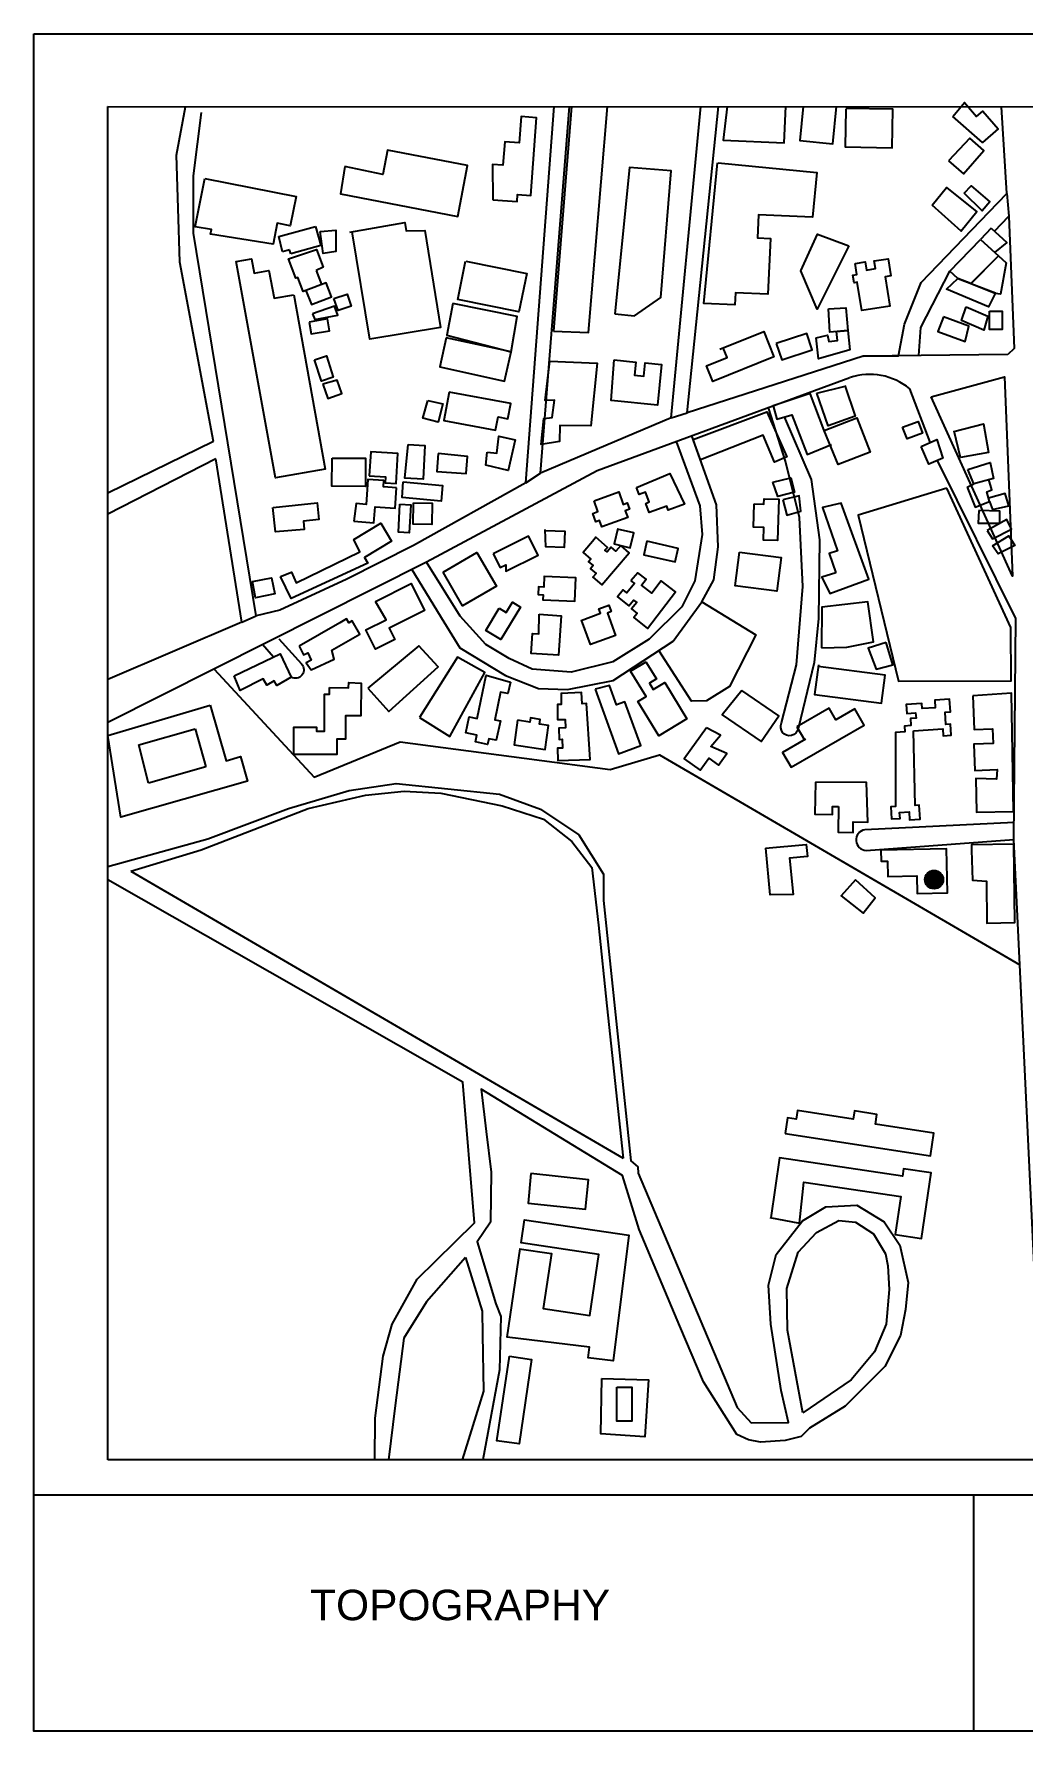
# Model space of a CAD drawing. Header units: millimetres. Extents: x -75360 to 914439, y -5036 to 71141.
# Drawn here: x 175963 to 195440, y -4329 to 29103 of the extents above; entities that cross this region are included whole.
import ezdxf

# ---------------------------------------------------------------- set-up
doc = ezdxf.new("R2010")
doc.units = ezdxf.units.MM
doc.styles.get("Standard").update_dxf_attribs({"font": 'arial.ttf'})

msp = doc.modelspace()

# ---------------------------------------------------------------- hatches: boundary and pattern name
at = {"true_color": 0xfe1916}
h = msp.add_hatch(color=1, dxfattribs=at)
h.dxf.hatch_style = 1
h.paths.add_polyline_path([(193885, 12443, 1), (193524, 12443, 1)])

# ---------------------------------------------------------------- linework, layer by layer
for p, q in [((177421, 27675), (202685, 27667)), ((177421, 1012), (177421, 27675)), ((195139, 25962), (195178, 25514)), ((180792, 25111), (181514, 25312)), ((180861, 24808), (180792, 25111)), ((181514, 25312), (181619, 24935)), ((181003, 24848), (180861, 24808)), ((181025, 24769), (181003, 24848)), ((181619, 24935), (181025, 24769)), ((191392, 22026), (191951, 22167)), ((188524, 21539), (188837, 21640)), ((179502, 21075), (177421, 20054)), ((179548, 20731), (177421, 19641)), ((185657, 20262), (185950, 20452)), ((194361, 20172), (194492, 20241)), ((180061, 17513), (177421, 16383)), ((180061, 17513), (180346, 17642)), ((178030, 15099), (179140, 15412)), ((179140, 15412), (179351, 14664)), ((178221, 14346), (178030, 15099)), ((179351, 14664), (178221, 14346)), ((202685, 1012), (177421, 1012)), ((175963, 326), (213004, 326)), ((194484, 326), (194484, -4329))]:
    msp.add_line(p, q)
for points in [[(175963, 29103), (213004, 29103), (213004, -4329), (175963, -4329)], [(194795, 23639), (195048, 23639), (195048, 23278), (194795, 23278)], [(187452, 2446), (187750, 2446), (187750, 1775), (187452, 1775)]]:
    msp.add_lwpolyline(points, close=True)
for points in [[(194073, 27476), (194305, 27751), (194544, 27476), (194666, 27582), (194968, 27235), (194657, 26965), (194073, 27476)], [(179502, 21075), (178838, 24604), (178804, 25669), (178771, 26716), (178954, 27667)], [(179111, 25178), (179109, 26017), (179108, 26305), (179266, 27554)], [(185011, 25838), (185488, 25803), (185498, 25942), (185758, 25923), (185870, 27453), (185564, 27475), (185526, 26957), (185242, 26978), (185208, 26518), (185003, 26533), (185011, 25838)], [(185657, 20262), (186215, 27673)], [(188524, 21539), (185950, 20452), (186522, 27672)], [(186203, 23245), (186896, 23220), (187266, 27672)], [(186558, 27672), (186203, 23245)], [(188524, 21539), (189109, 27672)], [(195160, 22790), (192311, 22755), (188837, 21640), (189455, 27672)], [(189625, 27671), (189549, 27010), (190752, 26961), (190781, 27671)], [(191126, 27671), (191061, 27004), (191708, 26941), (191779, 27671)], [(191963, 27620), (191951, 26878), (192878, 26862), (192890, 27620), (191964, 27635)], [(193452, 24204), (194789, 25597), (195139, 25962), (195034, 27670)], [(182089, 26489), (182005, 25956), (184316, 25509), (184509, 26509), (182934, 26813), (182842, 26332), (182089, 26489)], [(193988, 26606), (194284, 26349), (194684, 26810), (194412, 27047), (193988, 26606)], [(187415, 23591), (187801, 23553), (188323, 23913), (188524, 26404), (187703, 26471), (187415, 23591)], [(189451, 26561), (191393, 26372), (191307, 25493), (190242, 25539), (190222, 25085), (190479, 25074), (190431, 23974), (189790, 24003), (189780, 23769), (189170, 23796), (189439, 26562)], [(179330, 26257), (181129, 25901), (181016, 25326), (180760, 25377), (180678, 24961), (179447, 25161), (179462, 25253), (179141, 25305), (179330, 26257)], [(193670, 25730), (193951, 26078), (194546, 25597), (194238, 25215), (193670, 25730)], [(194297, 25968), (194438, 26112), (194802, 25793), (194651, 25620), (194297, 25968)], [(194897, 25217), (195178, 25514), (195284, 22908), (195160, 22790)], [(185657, 20262), (183447, 19028), (182133, 18360), (180812, 17752), (180346, 17642), (179111, 25178)], [(181607, 25209), (181916, 25235), (181916, 24815), (181667, 24779), (181607, 25209)], [(182193, 25196), (183271, 25390), (183301, 25225), (183667, 25231), (183980, 23319), (182581, 23090), (182235, 25203)], [(192024, 24932), (191404, 23679), (191078, 24435), (191408, 25156), (192024, 24932)], [(194830, 25278), (194622, 25051)], [(194830, 25278), (195140, 24997), (194899, 24797)], [(181324, 24048), (181273, 24029), (181168, 24307), (181124, 24293), (180982, 24675), (181532, 24859), (181665, 24509), (181529, 24444)], [(194622, 25051), (194974, 24729), (194433, 24187), (194176, 24287), (194016, 24430), (194622, 25051)], [(181087, 23966), (181701, 20532), (180727, 20357), (179948, 24621), (180250, 24676), (180303, 24389), (180596, 24442), (180696, 23896), (181087, 23966)], [(181529, 24444), (181634, 24165)], [(184478, 24628), (185676, 24385), (185522, 23626), (184317, 23871), (184470, 24629)], [(192157, 24583), (192346, 24613), (192372, 24452), (192548, 24480), (192524, 24632), (192800, 24676), (192854, 24337), (192739, 24318), (192831, 23742), (192279, 23654), (192190, 24211), (192129, 24202), (192105, 24352), (192183, 24364), (192148, 24581)], [(193406, 22769), (193446, 23322), (194016, 24430)], [(194974, 24729), (195127, 24592), (195014, 23974), (194910, 23993), (194428, 24181), (194974, 24729)], [(181324, 24048), (181434, 23770), (181830, 23927), (181722, 24199), (181324, 24048)], [(192311, 22755), (193006, 22764), (193124, 23384), (193452, 24204)], [(194176, 24287), (194913, 24000), (194777, 23726), (193953, 24078), (194176, 24287)], [(181451, 23589), (181501, 23475), (181951, 23564), (181890, 23741), (181451, 23589)], [(181876, 23889), (182140, 23975), (182217, 23738), (181959, 23654), (181876, 23889)], [(184222, 23795), (184104, 23166), (185368, 22843), (185489, 23539), (184222, 23795)], [(181386, 23428), (181426, 23194), (181790, 23256), (181750, 23490), (181386, 23428)], [(191622, 23687), (191964, 23710), (192007, 23261), (191654, 23227), (191622, 23687)], [(193891, 23533), (193782, 23238), (194318, 23041), (194389, 23347), (193891, 23533)], [(194340, 23724), (194768, 23541), (194686, 23265), (194249, 23459), (194340, 23724)], [(184087, 23114), (183961, 22546), (185240, 22262), (185368, 22843), (184087, 23114)], [(189480, 22891), (190351, 23239), (190550, 22739), (189344, 22257), (189220, 22566), (189625, 22728), (189549, 22918)], [(190595, 23006), (190702, 22684), (191300, 22883), (191195, 23199), (190595, 23006)], [(191379, 23114), (191604, 23167), (191632, 23047), (191801, 23065), (191784, 23238), (192007, 23261), (192046, 22883), (191425, 22701), (191379, 23114)], [(181495, 22685), (181728, 22760), (181864, 22342), (181631, 22266), (181495, 22685)], [(186132, 22655), (187063, 22620), (186943, 21380), (186330, 21391), (186324, 21073), (185961, 21015), (186012, 21527), (186175, 21546), (186225, 21891), (186039, 21884), (186132, 22655)], [(187399, 22682), (187827, 22638), (187800, 22378), (187986, 22359), (188013, 22623), (188333, 22591), (188252, 21790), (187338, 21883), (187399, 22682)], [(192042, 22330), (187066, 20499), (183702, 18698), (177421, 15538)], [(181659, 22201), (181756, 21924), (182031, 22021), (181939, 22284), (181659, 22201)], [(191947, 22180), (192152, 21574), (191618, 21385), (191392, 22026)], [(193651, 21952), (195095, 22348), (195252, 18420), (193651, 21952)], [(183730, 21880), (184024, 21818), (183930, 21456), (183631, 21533), (183730, 21880)], [(184146, 22046), (184044, 21485), (185063, 21298), (185111, 21559), (185307, 21523), (185361, 21822), (184146, 22044)], [(191542, 21294), (192184, 21542), (192446, 20863), (191815, 20620), (191542, 21294), (191260, 22023), (190535, 21776), (190606, 21515), (190899, 21598), (191206, 20820), (191686, 21012)], [(188959, 21117), (190412, 21660), (190803, 20774), (190561, 20666), (190336, 21202), (189102, 20711), (188959, 21117)], [(193085, 21357), (193389, 21470), (193476, 21238), (193172, 21125), (193085, 21357)], [(194092, 21274), (194680, 21421), (194781, 20856), (194229, 20757), (194100, 21276)], [(183411, 18552), (184045, 17520), (184358, 17009), (185255, 16466), (185906, 16209), (186480, 16189), (187379, 16369), (188566, 17142), (189130, 17919), (189364, 18351), (189451, 18999), (189417, 19825), (188934, 21187)], [(188622, 21072), (189087, 19806), (189136, 19240), (188990, 18332), (188733, 17819), (188093, 17180), (187371, 16734), (186552, 16531), (185781, 16589), (185330, 16802), (184870, 17073), (184368, 17631), (183702, 18698)], [(184903, 20864), (185085, 20843), (185124, 21180), (185449, 21107), (185314, 20505), (184868, 20605), (184898, 20865)], [(193449, 20979), (193758, 21114), (193875, 20746), (193605, 20631), (193449, 20979)], [(180061, 17513), (179548, 20731)], [(181843, 20748), (182501, 20745), (182498, 20191), (181836, 20194), (181839, 20748)], [(182570, 20395), (182893, 20376), (182886, 20261), (183101, 20247), (183137, 20836), (182604, 20869), (182570, 20395)], [(183338, 21015), (183670, 20996), (183634, 20332), (183275, 20352), (183338, 21015)], [(183934, 20841), (183908, 20485), (184482, 20442), (184507, 20780), (183934, 20841)], [(187841, 20169), (188499, 20442), (188788, 19840), (188465, 19722), (188437, 19800), (188093, 19675), (188022, 19854), (188093, 19883), (188016, 20076), (187895, 20028), (187838, 20167)], [(195277, 13236), (195315, 17586), (193772, 20702)], [(194374, 20523), (194814, 20660), (194877, 20348), (194492, 20241), (194374, 20523)], [(183113, 20163), (182852, 20180), (182861, 20308), (182548, 20329), (182514, 19836), (182315, 19850), (182267, 19505)], [(182267, 19505), (182662, 19474), (182687, 19789), (183085, 19758), (183113, 20163)], [(183242, 20282), (184019, 20208), (183990, 19898), (183224, 19971), (183242, 20282)], [(187004, 19908), (187489, 20085), (187580, 19835), (187657, 19863), (187701, 19741), (187620, 19711), (187668, 19580), (187155, 19393), (187110, 19519), (187042, 19495), (186982, 19658), (187080, 19693), (187004, 19908)], [(190530, 20270), (190880, 20359), (190952, 20074), (190628, 19992), (190530, 20270)], [(193960, 20152), (192210, 19623), (193004, 16350), (195222, 16360), (195217, 17408), (193960, 20152)], [(194361, 20172), (194513, 19782), (194798, 19893), (194745, 20080), (194842, 20123), (194786, 20323)], [(180679, 19775), (181543, 19866), (181578, 19537), (181276, 19505), (181293, 19339), (180724, 19294), (180673, 19774)], [(183174, 19841), (183391, 19829), (183362, 19276), (183146, 19288), (183174, 19841)], [(183448, 19867), (183814, 19859), (183805, 19441), (183437, 19449), (183446, 19867)], [(190161, 19844), (190350, 19838), (190354, 19947), (190644, 19938), (190619, 19123), (190344, 19132), (190352, 19381), (190145, 19388), (190159, 19844)], [(190723, 19923), (190803, 19626), (191081, 19701), (191047, 20003), (190723, 19923)], [(191769, 18484), (191492, 18399), (191652, 18082), (192420, 18363), (191872, 19861), (191504, 19774), (191801, 18922), (191639, 18867), (191769, 18484)], [(194798, 19893), (194854, 19733), (195178, 19810), (195106, 20047), (194780, 19956)], [(180825, 18413), (181040, 18503), (181130, 18288), (182388, 18899), (182267, 19147), (182799, 19465), (183012, 19108), (182482, 18792), (182545, 18678), (181032, 17981), (180825, 18413)], [(194587, 19718), (194577, 19466), (195000, 19465), (195001, 19705), (194587, 19718)], [(194754, 19321), (194854, 19155), (195234, 19350), (195137, 19538), (194754, 19321)], [(185018, 18861), (185154, 18589), (185265, 18644), (185266, 18520), (185900, 18837), (185714, 19209), (185018, 18861)], [(186046, 19321), (186426, 19305), (186413, 18983), (186050, 18997), (186042, 19340)], [(187008, 19144), (186787, 18886), (186939, 18756), (186895, 18705), (186984, 18629), (186931, 18567), (187043, 18471), (186982, 18399), (187156, 18250), (187696, 18884), (187530, 19025), (187434, 18913), (187341, 18992), (187263, 18900), (187218, 18935), (187266, 18989), (187042, 19189), (187008, 19144)], [(187471, 19361), (187400, 19056), (187718, 18982), (187786, 19276), (187469, 19350)], [(188044, 19108), (187985, 18841), (188605, 18705), (188661, 18967), (188044, 19108)], [(194857, 19022), (195182, 19219), (195300, 19025), (194972, 18860), (194857, 19022)], [(184028, 18498), (184696, 18886), (185080, 18224), (184413, 17836), (184028, 18498)], [(189870, 18896), (190694, 18790), (190609, 18124), (189783, 18230), (189869, 18896)], [(180273, 18314), (180644, 18390), (180710, 18071), (180329, 17992), (180273, 18314)], [(186021, 18426), (186012, 18206), (185908, 18210), (185902, 18059), (186000, 18055), (185996, 17958), (186622, 17932), (186642, 18390), (186021, 18416)], [(187730, 18331), (187799, 18275), (187650, 18092), (187575, 18154), (187463, 18017), (187687, 17834), (187782, 17951), (187845, 17900), (187745, 17777), (187851, 17689), (187787, 17610), (188057, 17388), (188610, 18115), (188329, 18328), (188144, 18085), (187936, 18243), (188029, 18365), (187869, 18487), (187730, 18331)], [(182694, 17924), (183398, 18277), (183663, 17748), (182965, 17397), (183079, 17172), (182699, 16981), (182508, 17364), (182904, 17563), (182694, 17924)], [(185132, 17792), (185274, 17706), (185397, 17910), (185555, 17814), (185166, 17173), (184871, 17352), (185132, 17792)], [(186751, 17551), (187131, 17693), (187100, 17776), (187296, 17849), (187342, 17723), (187267, 17693), (187426, 17254), (186934, 17075), (186759, 17554)], [(189130, 17919), (190190, 17268), (189671, 16249), (189218, 15966), (188926, 15958), (188278, 16954)], [(191485, 17007), (191989, 17020), (192511, 17131), (192403, 17916), (191495, 17813), (191485, 17007)], [(181194, 17044), (181277, 16870), (181360, 16909), (181428, 16764), (181328, 16717), (181428, 16577), (181880, 16784), (181834, 16962), (182384, 17281), (182235, 17539), (182173, 17504), (182127, 17584), (181991, 17505), (181194, 17044)], [(185924, 17671), (186357, 17641), (186303, 16863), (185764, 16901), (185791, 17294), (185918, 17285), (185924, 17671)], [(180685, 16828), (180471, 17073)], [(182546, 16213), (182956, 15758), (183928, 16633), (183551, 17052), (182546, 16213)], [(192761, 17114), (192406, 17006), (192565, 16590), (192890, 16678), (192758, 17112)], [(179909, 16456), (180814, 16890), (181034, 16430), (180754, 16265), (180700, 16358), (180556, 16274), (180482, 16401), (180026, 16167), (179909, 16456)], [(183565, 15637), (184162, 15262), (184854, 16526), (184311, 16823), (183565, 15637)], [(188027, 16736), (188234, 16399), (188094, 16314), (188171, 16188), (188396, 16326), (188833, 15613), (188282, 15275), (187865, 15954), (188028, 16053), (187724, 16547), (188028, 16734)], [(179515, 16591), (181485, 14463), (183183, 15156), (187321, 14610), (188291, 14899), (195395, 10765)], [(185355, 16336), (185307, 16107), (185160, 16138), (185045, 15593), (185157, 15570), (185076, 15188), (184928, 15219), (184904, 15104), (184664, 15155), (184693, 15292), (184474, 15338), (184540, 15648), (184698, 15615), (184878, 16469), (185355, 16336)], [(191427, 16676), (191351, 16089), (192670, 15917), (192742, 16470), (191423, 16642)], [(181789, 16230), (182166, 16219), (182170, 16324), (182411, 16315), (182408, 15670), (182102, 15672), (182102, 15208), (181936, 15208), (181936, 14909), (181085, 14909), (181085, 15450), (181532, 15450), (181532, 15365), (181693, 15365), (181693, 16100), (181791, 16100), (181789, 16230)], [(186357, 16120), (186357, 15891), (186281, 15891), (186281, 15601), (186431, 15595), (186439, 15437), (186309, 15430), (186314, 15207), (186377, 15209), (186382, 15032), (186285, 15030), (186291, 14793), (186928, 14808), (186854, 15910), (186771, 15904), (186756, 16133), (186357, 16107)], [(187024, 16196), (187487, 14924), (187924, 15083), (187609, 15946), (187447, 15887), (187309, 16267), (187024, 16196)], [(189914, 16172), (189530, 15687), (190298, 15165), (190644, 15673), (189914, 16172)], [(194469, 16066), (194494, 15399), (194860, 15412), (194871, 15123), (194488, 15109), (194512, 14590), (194948, 14610), (194939, 14422), (194530, 14437), (194541, 13775), (195272, 13787), (195234, 16115), (194469, 16066)], [(179440, 15881), (179753, 14786), (180033, 14866), (180171, 14385), (177679, 13672), (177421, 15284), (179440, 15881)], [(191170, 15209), (190718, 14948), (190886, 14657), (192329, 15489), (192146, 15806), (191769, 15589), (191637, 15818), (191003, 15452)], [(193302, 15375), (193877, 15414), (193886, 15279), (194045, 15290), (194031, 15506), (193939, 15499), (193923, 15745), (194026, 15751), (194009, 16000), (193720, 15981), (193730, 15831), (193473, 15814), (193466, 15911), (193156, 15891), (193171, 15715), (193342, 15729), (193351, 15624), (193239, 15615), (193250, 15480), (193124, 15469), (193127, 15353), (192944, 15344), (192947, 13887), (192850, 13880), (192868, 13638), (193035, 13650), (193027, 13763), (193213, 13777), (193224, 13621), (193430, 13635), (193410, 13913), (193331, 13907), (193302, 15375)], [(185497, 15585), (185426, 15096), (186039, 15007), (186107, 15481), (185930, 15507), (185944, 15601), (185753, 15629), (185740, 15544), (185497, 15585)], [(189221, 15431), (188783, 14824), (189093, 14601), (189264, 14838), (189455, 14701), (189618, 14928), (189306, 15069), (189493, 15287), (189221, 15431)], [(191003, 15452), (191150, 15197)], [(177421, 12704), (179392, 13246), (180981, 13843), (182180, 14199), (183106, 14339), (185139, 14127), (185949, 13833), (186704, 13324), (187187, 12551), (187187, 12035), (187727, 6905), (187864, 6783), (187872, 6661), (189824, 2045), (190099, 1740), (190838, 1748), (190692, 2380), (190485, 3686), (190439, 4457), (190592, 5060), (191114, 5719), (191569, 6000), (192183, 6033), (192719, 5704), (193030, 5240), (193192, 4508), (193140, 3977), (193044, 3464), (192733, 2851), (191954, 2069), (191253, 1637), (191085, 1474), (190772, 1397), (190287, 1363), (190047, 1411), (189821, 1512), (189158, 2553), (188697, 3650), (187895, 5554), (187567, 6616), (184777, 8313), (184878, 7479), (184974, 6680), (184965, 5694), (184701, 5311), (185071, 4087), (185169, 3836), (185140, 2786), (184810, 1012)], [(177873, 12607), (179257, 13031), (180503, 13509), (181371, 13843), (182502, 14107), (183264, 14185), (183985, 14144), (185190, 13894), (186010, 13633), (186564, 13194), (186961, 12682), (187091, 11546), (187253, 9960), (187577, 6959)], [(191369, 14362), (191356, 13732), (191701, 13726), (191704, 13884), (191824, 13881)], [(191824, 13881), (191814, 13376), (192109, 13371), (192113, 13583), (192397, 13577), (192375, 14360), (191369, 14362)], [(190384, 13060), (191186, 13136), (191208, 12898), (190859, 12865), (190927, 12151), (190474, 12142), (190388, 13061)], [(192658, 13022), (192662, 12807), (192787, 12809), (192792, 12505), (193365, 12515), (193371, 12172), (193967, 12183), (193952, 13053), (192658, 13022)], [(194444, 13024), (194466, 12435), (194736, 12416), (194748, 11589), (195298, 11597), (195275, 13141), (194440, 13129), (194444, 13024)], [(195861, 1012), (195277, 13236)], [(182681, 1012), (182690, 1833), (182845, 3057), (183024, 3684), (183520, 4575), (184265, 5306), (184648, 5682), (184420, 8453), (177421, 12441)], [(177873, 12607), (187577, 6959)], [(192158, 12440), (191875, 12123), (192310, 11786), (192542, 12086), (192158, 12440)], [(190768, 7441), (193636, 7002), (193704, 7448), (192551, 7624), (192580, 7818), (192136, 7886), (192112, 7726), (191015, 7894), (190988, 7722), (190815, 7748), (190768, 7441)], [(190467, 5785), (191050, 5679), (191138, 6483), (193048, 6201), (192938, 5451), (193456, 5374), (193647, 6668), (193104, 6749), (193082, 6602), (190658, 6960), (190485, 5782)], [(185756, 6652), (185707, 6069), (186834, 5953), (186893, 6532), (185756, 6652)], [(185526, 5172), (186163, 5078), (186001, 3992), (186920, 3856), (187099, 5059), (185566, 5287), (185634, 5743), (187686, 5438), (187379, 2963), (186886, 3025), (186912, 3231), (185289, 3432), (185547, 5169)], [(191117, 1937), (190814, 3565), (190803, 4386), (191027, 5104), (191389, 5492), (191825, 5726), (192155, 5694), (192509, 5465), (192747, 5070), (192794, 4834), (192823, 4372), (192763, 3685), (192533, 3139), (192074, 2591), (191117, 1937)], [(184473, 5001), (183698, 4126), (183256, 3413), (183086, 2081), (182949, 1012)], [(184473, 5001), (184799, 3940), (184807, 3483), (184825, 2369), (184401, 1012)], [(185336, 3053), (185773, 2988), (185528, 1326), (185086, 1391), (185334, 3054)], [(187157, 2617), (188075, 2587), (188003, 1468), (187135, 1524), (187157, 2617)]]:
    msp.add_lwpolyline(points)
for points in [[(193629, 21058), (193226, 22113, 0.257785), (192049, 22333, 1.046902)], [(190752, 21557), (191280, 20329), (191445, 19136), (191425, 17590), (191339, 16724), (191026, 15412, -1.121354), (190701, 15529), (190991, 16675), (191116, 18217), (191051, 19580), (190778, 20685), (190440, 21740)], [(180788, 17185), (181239, 16692, -0.844105), (181034, 16430)], [(195281, 13568), (192340, 13425, 0.910234), (192367, 13019), (195277, 13236)]]:
    msp.add_lwpolyline(points, format="xyb")
msp.add_circle((193705, 12443), 181)

# ---------------------------------------------------------------- texts
at = {"insert": (181406, -1545), "char_height": 600, "attachment_point": 1}
msp.add_mtext('TOPOGRAPHY', dxfattribs=at)

doc.saveas('drawing.dxf')
